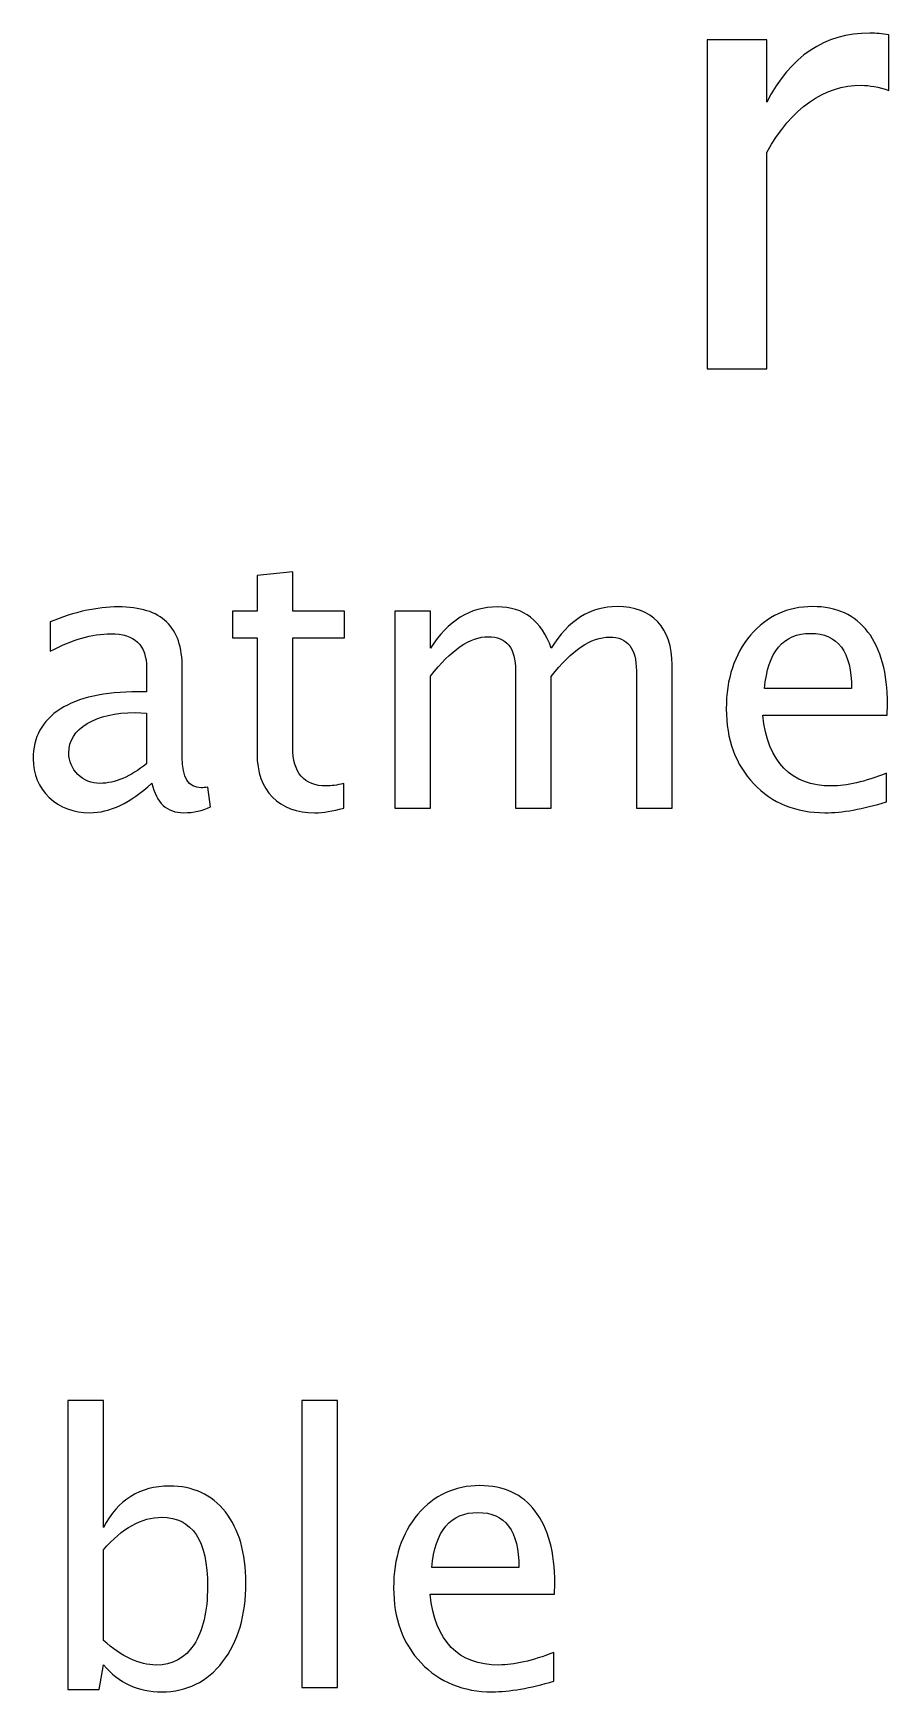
# Model space of a CAD drawing. Header units: centimetres. Extents: x -55 to 43, y -73 to 74.
# Drawn here: x -10.22 to -7.3, y 59.66 to 65.32 of the extents above; entities that cross this region are included whole.
import ezdxf

# ---------------------------------------------------------------- set-up
doc = ezdxf.new("R2010")
doc.units = ezdxf.units.CM
doc.header["$MEASUREMENT"] = 0
doc.layers.add('Layer 1', color=7, linetype='Continuous')

msp = doc.modelspace()

# ---------------------------------------------------------------- linework, layer by layer
at = {"layer": 'Layer 1'}
for points, knots in [([(-7.91561, 64.17044), (-7.91561, 64.17044), (-7.91561, 65.29228), (-7.91561, 65.29228), (-7.91561, 65.29228), (-7.91561, 65.29228), (-7.71241, 65.29228), (-7.71241, 65.29228), (-7.71241, 65.29228), (-7.71241, 65.29228), (-7.71241, 65.08026), (-7.71241, 65.08026), (-7.71241, 65.08026), (-7.63162, 65.23724), (-7.5145, 65.31556), (-7.36069, 65.31556), (-7.36069, 65.31556), (-7.33988, 65.31556), (-7.318, 65.31379), (-7.29543, 65.31027), (-7.29543, 65.31027), (-7.29543, 65.31027), (-7.29543, 65.12012), (-7.29543, 65.12012), (-7.29543, 65.12012), (-7.3307, 65.13176), (-7.36175, 65.13776), (-7.38856, 65.13776), (-7.38856, 65.13776), (-7.51768, 65.13776), (-7.62563, 65.06156), (-7.71241, 64.90881), (-7.71241, 64.90881), (-7.71241, 64.90881), (-7.71241, 64.17044), (-7.71241, 64.17044), (-7.71241, 64.17044), (-7.71241, 64.17044), (-7.91561, 64.17044), (-7.91561, 64.17044)], [0, 0, 0, 0, 0.0909091, 0.0909091, 0.0909091, 0.0909091, 0.1818182, 0.1818182, 0.1818182, 0.1818182, 0.2727273, 0.2727273, 0.2727273, 0.2727273, 0.3636364, 0.3636364, 0.3636364, 0.3636364, 0.4545455, 0.4545455, 0.4545455, 0.4545455, 0.5454545, 0.5454545, 0.5454545, 0.5454545, 0.6363636, 0.6363636, 0.6363636, 0.6363636, 0.7272727, 0.7272727, 0.7272727, 0.7272727, 0.8181818, 0.8181818, 0.8181818, 0.8181818, 1, 1, 1, 1]), ([(-9.15701, 62.67065), (-9.19469, 62.66028), (-9.22749, 62.6552), (-9.25522, 62.6552), (-9.25522, 62.6552), (-9.31745, 62.6552), (-9.36592, 62.67298), (-9.40064, 62.70854), (-9.40064, 62.70854), (-9.43556, 62.7441), (-9.45292, 62.79342), (-9.45292, 62.85671), (-9.45292, 62.85671), (-9.45292, 62.85671), (-9.45292, 63.2521), (-9.45292, 63.2521), (-9.45292, 63.2521), (-9.45292, 63.2521), (-9.53716, 63.2521), (-9.53716, 63.2521), (-9.53716, 63.2521), (-9.53716, 63.2521), (-9.53716, 63.34354), (-9.53716, 63.34354), (-9.53716, 63.34354), (-9.53716, 63.34354), (-9.45292, 63.34354), (-9.45292, 63.34354), (-9.45292, 63.34354), (-9.45292, 63.34354), (-9.45292, 63.46525), (-9.45292, 63.46525), (-9.45292, 63.46525), (-9.45292, 63.46525), (-9.331, 63.47689), (-9.331, 63.47689), (-9.331, 63.47689), (-9.331, 63.47689), (-9.331, 63.34354), (-9.331, 63.34354), (-9.331, 63.34354), (-9.331, 63.34354), (-9.15447, 63.34354), (-9.15447, 63.34354), (-9.15447, 63.34354), (-9.15447, 63.34354), (-9.15447, 63.2521), (-9.15447, 63.2521), (-9.15447, 63.2521), (-9.15447, 63.2521), (-9.331, 63.2521), (-9.331, 63.2521), (-9.331, 63.2521), (-9.331, 63.2521), (-9.331, 62.87872), (-9.331, 62.87872), (-9.331, 62.87872), (-9.331, 62.79067), (-9.29269, 62.74664), (-9.21628, 62.74664), (-9.21628, 62.74664), (-9.19998, 62.74664), (-9.18029, 62.74939), (-9.15701, 62.75468), (-9.15701, 62.75468), (-9.15701, 62.75468), (-9.15701, 62.67065), (-9.15701, 62.67065)], [0, 0, 0, 0, 0.0555556, 0.0555556, 0.0555556, 0.0555556, 0.1111111, 0.1111111, 0.1111111, 0.1111111, 0.1666667, 0.1666667, 0.1666667, 0.1666667, 0.2222222, 0.2222222, 0.2222222, 0.2222222, 0.2777778, 0.2777778, 0.2777778, 0.2777778, 0.3333333, 0.3333333, 0.3333333, 0.3333333, 0.3888889, 0.3888889, 0.3888889, 0.3888889, 0.4444444, 0.4444444, 0.4444444, 0.4444444, 0.5, 0.5, 0.5, 0.5, 0.5555556, 0.5555556, 0.5555556, 0.5555556, 0.6111111, 0.6111111, 0.6111111, 0.6111111, 0.6666667, 0.6666667, 0.6666667, 0.6666667, 0.7222222, 0.7222222, 0.7222222, 0.7222222, 0.7777778, 0.7777778, 0.7777778, 0.7777778, 0.8333333, 0.8333333, 0.8333333, 0.8333333, 0.8888889, 0.8888889, 0.8888889, 0.8888889, 1, 1, 1, 1]), ([(-9.81233, 62.75617), (-9.88556, 62.68886), (-9.95605, 62.6552), (-10.02378, 62.6552), (-10.02378, 62.6552), (-10.07945, 62.6552), (-10.12581, 62.67256), (-10.16242, 62.70748), (-10.16242, 62.70748), (-10.19925, 62.74241), (-10.21767, 62.78643), (-10.21767, 62.83956), (-10.21767, 62.83956), (-10.21767, 62.91301), (-10.18677, 62.96953), (-10.12496, 63.0089), (-10.12496, 63.0089), (-10.06315, 63.04827), (-9.97446, 63.06795), (-9.85889, 63.06795), (-9.85889, 63.06795), (-9.85889, 63.06795), (-9.83032, 63.06795), (-9.83032, 63.06795), (-9.83032, 63.06795), (-9.83032, 63.06795), (-9.83032, 63.14902), (-9.83032, 63.14902), (-9.83032, 63.14902), (-9.83032, 63.22712), (-9.87096, 63.26607), (-9.95245, 63.26607), (-9.95245, 63.26607), (-10.01553, 63.26607), (-10.08453, 63.24617), (-10.15925, 63.20638), (-10.15925, 63.20638), (-10.15925, 63.20638), (-10.15925, 63.30671), (-10.15925, 63.30671), (-10.15925, 63.30671), (-10.07712, 63.34058), (-9.99965, 63.35751), (-9.92705, 63.35751), (-9.92705, 63.35751), (-9.85233, 63.35751), (-9.79709, 63.34058), (-9.76174, 63.3065), (-9.76174, 63.3065), (-9.72618, 63.27242), (-9.7084, 63.21993), (-9.7084, 63.14902), (-9.7084, 63.14902), (-9.7084, 63.14902), (-9.7084, 62.84485), (-9.7084, 62.84485), (-9.7084, 62.84485), (-9.7084, 62.77522), (-9.68702, 62.74029), (-9.64405, 62.74029), (-9.64405, 62.74029), (-9.63876, 62.74029), (-9.63093, 62.74114), (-9.62056, 62.74283), (-9.62056, 62.74283), (-9.62056, 62.74283), (-9.61188, 62.6751), (-9.61188, 62.6751), (-9.61188, 62.6751), (-9.63961, 62.66176), (-9.67009, 62.6552), (-9.70353, 62.6552), (-9.70353, 62.6552), (-9.76047, 62.6552), (-9.79666, 62.68886), (-9.81233, 62.75617)], [0, 0, 0, 0, 0.05, 0.05, 0.05, 0.05, 0.1, 0.1, 0.1, 0.1, 0.15, 0.15, 0.15, 0.15, 0.2, 0.2, 0.2, 0.2, 0.25, 0.25, 0.25, 0.25, 0.3, 0.3, 0.3, 0.3, 0.35, 0.35, 0.35, 0.35, 0.4, 0.4, 0.4, 0.4, 0.45, 0.45, 0.45, 0.45, 0.5, 0.5, 0.5, 0.5, 0.55, 0.55, 0.55, 0.55, 0.6, 0.6, 0.6, 0.6, 0.65, 0.65, 0.65, 0.65, 0.7, 0.7, 0.7, 0.7, 0.75, 0.75, 0.75, 0.75, 0.8, 0.8, 0.8, 0.8, 0.85, 0.85, 0.85, 0.85, 0.9, 0.9, 0.9, 0.9, 1, 1, 1, 1]), ([(-8.98302, 62.67044), (-8.98302, 62.67044), (-8.98302, 63.34354), (-8.98302, 63.34354), (-8.98302, 63.34354), (-8.98302, 63.34354), (-8.8611, 63.34354), (-8.8611, 63.34354), (-8.8611, 63.34354), (-8.8611, 63.34354), (-8.8611, 63.21633), (-8.8611, 63.21633), (-8.8611, 63.21633), (-8.80162, 63.31052), (-8.72542, 63.35751), (-8.63208, 63.35751), (-8.63208, 63.35751), (-8.54212, 63.35751), (-8.48095, 63.31052), (-8.44835, 63.21633), (-8.44835, 63.21633), (-8.39056, 63.31137), (-8.31521, 63.35878), (-8.22271, 63.35878), (-8.22271, 63.35878), (-8.16366, 63.35878), (-8.11773, 63.34142), (-8.08492, 63.3065), (-8.08492, 63.3065), (-8.05211, 63.27157), (-8.0356, 63.22268), (-8.0356, 63.15981), (-8.0356, 63.15981), (-8.0356, 63.15981), (-8.0356, 62.67044), (-8.0356, 62.67044), (-8.0356, 62.67044), (-8.0356, 62.67044), (-8.15752, 62.67044), (-8.15752, 62.67044), (-8.15752, 62.67044), (-8.15752, 62.67044), (-8.15752, 63.13971), (-8.15752, 63.13971), (-8.15752, 63.13971), (-8.15752, 63.21633), (-8.188, 63.25464), (-8.24896, 63.25464), (-8.24896, 63.25464), (-8.31225, 63.25464), (-8.37871, 63.20998), (-8.44835, 63.12044), (-8.44835, 63.12044), (-8.44835, 63.12044), (-8.44835, 62.67044), (-8.44835, 62.67044), (-8.44835, 62.67044), (-8.44835, 62.67044), (-8.57027, 62.67044), (-8.57027, 62.67044), (-8.57027, 62.67044), (-8.57027, 62.67044), (-8.57027, 63.14013), (-8.57027, 63.14013), (-8.57027, 63.14013), (-8.57027, 63.21739), (-8.60117, 63.25591), (-8.66319, 63.25591), (-8.66319, 63.25591), (-8.72479, 63.25591), (-8.79083, 63.21104), (-8.8611, 63.12108), (-8.8611, 63.12108), (-8.8611, 63.12108), (-8.8611, 62.67044), (-8.8611, 62.67044), (-8.8611, 62.67044), (-8.8611, 62.67044), (-8.98302, 62.67044), (-8.98302, 62.67044)], [0, 0, 0, 0, 0.047619, 0.047619, 0.047619, 0.047619, 0.0952381, 0.0952381, 0.0952381, 0.0952381, 0.1428571, 0.1428571, 0.1428571, 0.1428571, 0.1904762, 0.1904762, 0.1904762, 0.1904762, 0.2380952, 0.2380952, 0.2380952, 0.2380952, 0.2857143, 0.2857143, 0.2857143, 0.2857143, 0.3333333, 0.3333333, 0.3333333, 0.3333333, 0.3809524, 0.3809524, 0.3809524, 0.3809524, 0.4285714, 0.4285714, 0.4285714, 0.4285714, 0.4761905, 0.4761905, 0.4761905, 0.4761905, 0.5238095, 0.5238095, 0.5238095, 0.5238095, 0.5714286, 0.5714286, 0.5714286, 0.5714286, 0.6190476, 0.6190476, 0.6190476, 0.6190476, 0.6666667, 0.6666667, 0.6666667, 0.6666667, 0.7142857, 0.7142857, 0.7142857, 0.7142857, 0.7619048, 0.7619048, 0.7619048, 0.7619048, 0.8095238, 0.8095238, 0.8095238, 0.8095238, 0.8571429, 0.8571429, 0.8571429, 0.8571429, 0.9047619, 0.9047619, 0.9047619, 0.9047619, 1, 1, 1, 1]), ([(-7.30323, 62.69203), (-7.38514, 62.66748), (-7.45521, 62.6552), (-7.51363, 62.6552), (-7.51363, 62.6552), (-7.61332, 62.6552), (-7.69439, 62.68822), (-7.75683, 62.75405), (-7.75683, 62.75405), (-7.81927, 62.81988), (-7.8506, 62.90518), (-7.8506, 63.01017), (-7.8506, 63.01017), (-7.8506, 63.11198), (-7.82308, 63.19559), (-7.76784, 63.26099), (-7.76784, 63.26099), (-7.71259, 63.32618), (-7.6419, 63.35878), (-7.55575, 63.35878), (-7.55575, 63.35878), (-7.47426, 63.35878), (-7.41118, 63.32978), (-7.36673, 63.27179), (-7.36673, 63.27179), (-7.32228, 63.21379), (-7.30005, 63.13166), (-7.30005, 63.02519), (-7.30005, 63.02519), (-7.30005, 63.02519), (-7.30069, 62.98794), (-7.30069, 62.98794), (-7.30069, 62.98794), (-7.30069, 62.98794), (-7.72614, 62.98794), (-7.72614, 62.98794), (-7.72614, 62.98794), (-7.70836, 62.82707), (-7.62983, 62.74664), (-7.49077, 62.74664), (-7.49077, 62.74664), (-7.43975, 62.74664), (-7.37731, 62.76103), (-7.30323, 62.78982), (-7.30323, 62.78982), (-7.30323, 62.78982), (-7.30323, 62.69203), (-7.30323, 62.69203)], [0, 0, 0, 0, 0.0769231, 0.0769231, 0.0769231, 0.0769231, 0.1538462, 0.1538462, 0.1538462, 0.1538462, 0.2307692, 0.2307692, 0.2307692, 0.2307692, 0.3076923, 0.3076923, 0.3076923, 0.3076923, 0.3846154, 0.3846154, 0.3846154, 0.3846154, 0.4615385, 0.4615385, 0.4615385, 0.4615385, 0.5384615, 0.5384615, 0.5384615, 0.5384615, 0.6153846, 0.6153846, 0.6153846, 0.6153846, 0.6923077, 0.6923077, 0.6923077, 0.6923077, 0.7692308, 0.7692308, 0.7692308, 0.7692308, 0.8461538, 0.8461538, 0.8461538, 0.8461538, 1, 1, 1, 1]), ([(-7.71979, 63.07938), (-7.71979, 63.07938), (-7.42261, 63.07938), (-7.42261, 63.07938), (-7.42261, 63.07938), (-7.42261, 63.20469), (-7.46939, 63.26734), (-7.56273, 63.26734), (-7.56273, 63.26734), (-7.65671, 63.26734), (-7.70899, 63.20469), (-7.71979, 63.07938)], [0, 0, 0, 0, 0.25, 0.25, 0.25, 0.25, 0.5, 0.5, 0.5, 0.5, 1, 1, 1, 1]), ([(-9.83032, 62.82263), (-9.83032, 62.82263), (-9.83032, 62.99556), (-9.83032, 62.99556), (-9.83032, 62.99556), (-9.83032, 62.99556), (-9.86948, 62.99683), (-9.86948, 62.99683), (-9.86948, 62.99683), (-9.93721, 62.99683), (-9.99182, 62.98434), (-10.03352, 62.95937), (-10.03352, 62.95937), (-10.07501, 62.93418), (-10.09575, 62.90095), (-10.09575, 62.85946), (-10.09575, 62.85946), (-10.09575, 62.83046), (-10.08538, 62.80591), (-10.06485, 62.7858), (-10.06485, 62.7858), (-10.0441, 62.76569), (-10.01891, 62.75553), (-9.98907, 62.75553), (-9.98907, 62.75553), (-9.93827, 62.75553), (-9.88535, 62.77797), (-9.83032, 62.82263)], [0, 0, 0, 0, 0.125, 0.125, 0.125, 0.125, 0.25, 0.25, 0.25, 0.25, 0.375, 0.375, 0.375, 0.375, 0.5, 0.5, 0.5, 0.5, 0.625, 0.625, 0.625, 0.625, 0.75, 0.75, 0.75, 0.75, 1, 1, 1, 1]), ([(-10.09967, 59.66282), (-10.09967, 59.66282), (-10.09967, 60.64961), (-10.09967, 60.64961), (-10.09967, 60.64961), (-10.09967, 60.64961), (-9.97775, 60.64961), (-9.97775, 60.64961), (-9.97775, 60.64961), (-9.97775, 60.64961), (-9.97775, 60.21633), (-9.97775, 60.21633), (-9.97775, 60.21633), (-9.9278, 60.31052), (-9.85265, 60.35751), (-9.75254, 60.35751), (-9.75254, 60.35751), (-9.67147, 60.35751), (-9.60776, 60.32809), (-9.56119, 60.26903), (-9.56119, 60.26903), (-9.51462, 60.20998), (-9.49134, 60.12933), (-9.49134, 60.0271), (-9.49134, 60.0271), (-9.49134, 59.91576), (-9.5178, 59.8258), (-9.5705, 59.75765), (-9.5705, 59.75765), (-9.62321, 59.68928), (-9.69263, 59.6552), (-9.77857, 59.6552), (-9.77857, 59.6552), (-9.85837, 59.6552), (-9.92483, 59.68568), (-9.97775, 59.74685), (-9.97775, 59.74685), (-9.97775, 59.74685), (-9.99257, 59.66282), (-9.99257, 59.66282), (-9.99257, 59.66282), (-9.99257, 59.66282), (-10.09967, 59.66282), (-10.09967, 59.66282)], [0, 0, 0, 0, 0.0833333, 0.0833333, 0.0833333, 0.0833333, 0.1666667, 0.1666667, 0.1666667, 0.1666667, 0.25, 0.25, 0.25, 0.25, 0.3333333, 0.3333333, 0.3333333, 0.3333333, 0.4166667, 0.4166667, 0.4166667, 0.4166667, 0.5, 0.5, 0.5, 0.5, 0.5833333, 0.5833333, 0.5833333, 0.5833333, 0.6666667, 0.6666667, 0.6666667, 0.6666667, 0.75, 0.75, 0.75, 0.75, 0.8333333, 0.8333333, 0.8333333, 0.8333333, 1, 1, 1, 1]), ([(-9.30042, 59.67044), (-9.30042, 59.67044), (-9.30042, 60.64961), (-9.30042, 60.64961), (-9.30042, 60.64961), (-9.30042, 60.64961), (-9.1785, 60.64961), (-9.1785, 60.64961), (-9.1785, 60.64961), (-9.1785, 60.64961), (-9.1785, 59.67044), (-9.1785, 59.67044), (-9.1785, 59.67044), (-9.1785, 59.67044), (-9.30042, 59.67044), (-9.30042, 59.67044)], [0, 0, 0, 0, 0.2, 0.2, 0.2, 0.2, 0.4, 0.4, 0.4, 0.4, 0.6, 0.6, 0.6, 0.6, 1, 1, 1, 1]), ([(-8.43936, 59.69203), (-8.52127, 59.66748), (-8.59134, 59.6552), (-8.64976, 59.6552), (-8.64976, 59.6552), (-8.74945, 59.6552), (-8.83052, 59.68822), (-8.89296, 59.75405), (-8.89296, 59.75405), (-8.9554, 59.81988), (-8.98673, 59.90518), (-8.98673, 60.01017), (-8.98673, 60.01017), (-8.98673, 60.11198), (-8.95921, 60.19559), (-8.90397, 60.26099), (-8.90397, 60.26099), (-8.84872, 60.32618), (-8.77803, 60.35878), (-8.69188, 60.35878), (-8.69188, 60.35878), (-8.61039, 60.35878), (-8.54731, 60.32978), (-8.50286, 60.27179), (-8.50286, 60.27179), (-8.45841, 60.21379), (-8.43618, 60.13166), (-8.43618, 60.02519), (-8.43618, 60.02519), (-8.43618, 60.02519), (-8.43682, 59.98794), (-8.43682, 59.98794), (-8.43682, 59.98794), (-8.43682, 59.98794), (-8.86227, 59.98794), (-8.86227, 59.98794), (-8.86227, 59.98794), (-8.84449, 59.82707), (-8.76596, 59.74664), (-8.6269, 59.74664), (-8.6269, 59.74664), (-8.57588, 59.74664), (-8.51344, 59.76103), (-8.43936, 59.78982), (-8.43936, 59.78982), (-8.43936, 59.78982), (-8.43936, 59.69203), (-8.43936, 59.69203)], [0, 0, 0, 0, 0.0769231, 0.0769231, 0.0769231, 0.0769231, 0.1538462, 0.1538462, 0.1538462, 0.1538462, 0.2307692, 0.2307692, 0.2307692, 0.2307692, 0.3076923, 0.3076923, 0.3076923, 0.3076923, 0.3846154, 0.3846154, 0.3846154, 0.3846154, 0.4615385, 0.4615385, 0.4615385, 0.4615385, 0.5384615, 0.5384615, 0.5384615, 0.5384615, 0.6153846, 0.6153846, 0.6153846, 0.6153846, 0.6923077, 0.6923077, 0.6923077, 0.6923077, 0.7692308, 0.7692308, 0.7692308, 0.7692308, 0.8461538, 0.8461538, 0.8461538, 0.8461538, 1, 1, 1, 1]), ([(-9.97775, 59.83088), (-9.91488, 59.77479), (-9.85498, 59.74664), (-9.79804, 59.74664), (-9.79804, 59.74664), (-9.74195, 59.74664), (-9.69856, 59.77014), (-9.66808, 59.81691), (-9.66808, 59.81691), (-9.63739, 59.86369), (-9.62215, 59.92952), (-9.62215, 60.01461), (-9.62215, 60.01461), (-9.62215, 60.17209), (-9.67422, 60.25083), (-9.77836, 60.25083), (-9.77836, 60.25083), (-9.84652, 60.25083), (-9.91298, 60.214), (-9.97775, 60.14013), (-9.97775, 60.14013), (-9.97775, 60.14013), (-9.97775, 59.83088), (-9.97775, 59.83088)], [0, 0, 0, 0, 0.1428571, 0.1428571, 0.1428571, 0.1428571, 0.2857143, 0.2857143, 0.2857143, 0.2857143, 0.4285714, 0.4285714, 0.4285714, 0.4285714, 0.5714286, 0.5714286, 0.5714286, 0.5714286, 0.7142857, 0.7142857, 0.7142857, 0.7142857, 1, 1, 1, 1]), ([(-8.85592, 60.07938), (-8.85592, 60.07938), (-8.55874, 60.07938), (-8.55874, 60.07938), (-8.55874, 60.07938), (-8.55874, 60.20469), (-8.60552, 60.26734), (-8.69886, 60.26734), (-8.69886, 60.26734), (-8.79284, 60.26734), (-8.84512, 60.20469), (-8.85592, 60.07938)], [0, 0, 0, 0, 0.25, 0.25, 0.25, 0.25, 0.5, 0.5, 0.5, 0.5, 1, 1, 1, 1])]:
    msp.add_open_spline(points, degree=3, knots=knots, dxfattribs=at)

doc.saveas('drawing.dxf')
